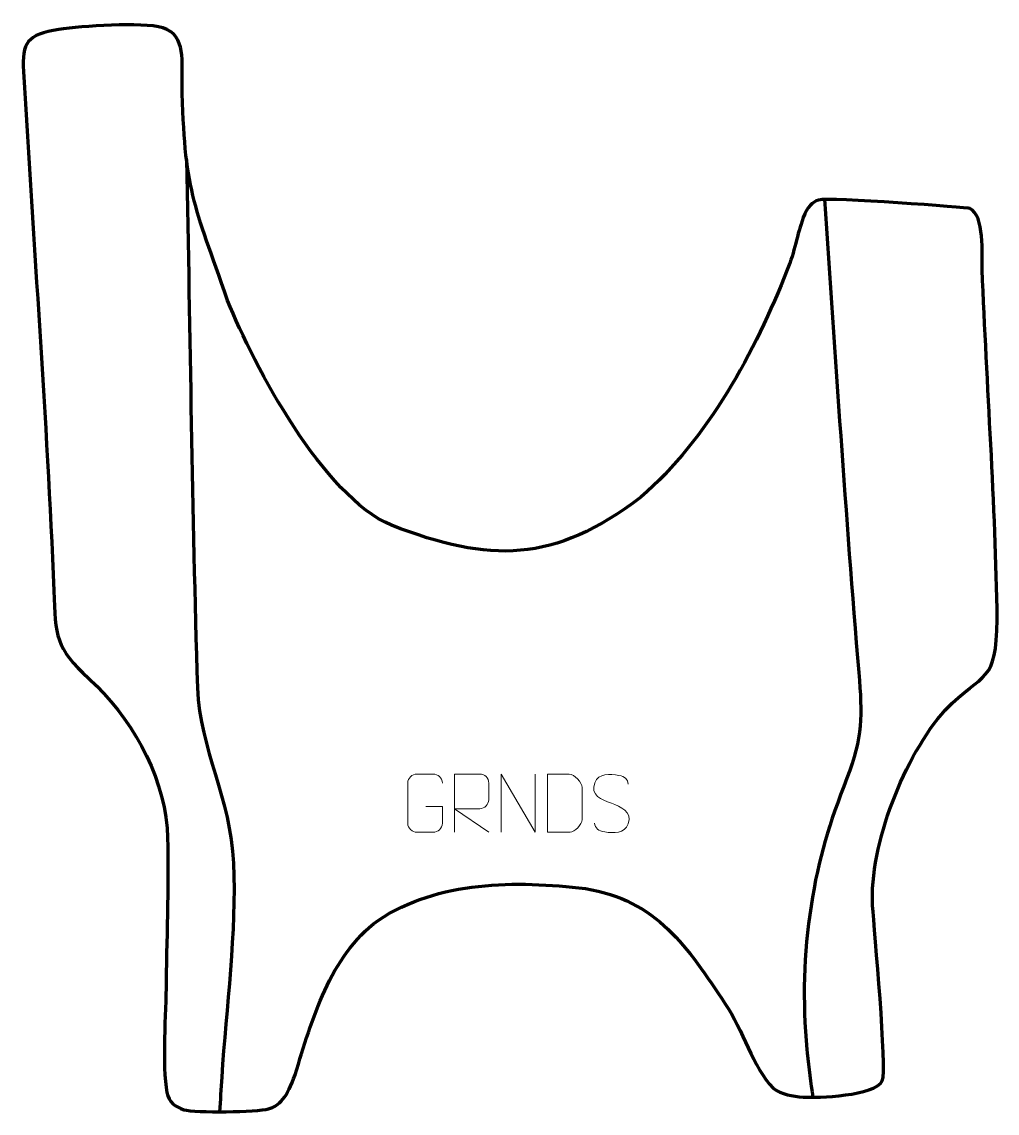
# Model space of a CAD drawing. Header units: millimetres. Extents: x 987 to 1406, y 269 to 738.
import ezdxf

# ---------------------------------------------------------------- set-up
doc = ezdxf.new("R2010")
doc.units = ezdxf.units.MM
doc.header["$MEASUREMENT"] = 0
doc.layers.add('layer 2', color=7, linetype='Continuous')
doc.layers.add('layer 3', color=7, linetype='Continuous')

msp = doc.modelspace()

# ---------------------------------------------------------------- linework, layer by layer
at = {"layer": 'layer 2', "color": 142, "lineweight": 158}
for points, knots in [([(1057.7384, 678.7744), (1059.3167, 603.1768), (1060.0751, 527.5533), (1062.4327, 451.9745), (1062.4327, 451.9745), (1063.5718, 424.9088), (1076.6771, 404.6117), (1077.9318, 376.6403), (1077.9318, 376.6403), (1079.2442, 347.3808), (1074.7604, 314.4316), (1072.8739, 284.8392), (1072.8739, 284.8392), (1072.5575, 279.8745), (1072.2421, 274.9098), (1071.9269, 269.9451)], [0, 0, 0, 0, 0.2, 0.2, 0.2, 0.2, 0.4, 0.4, 0.4, 0.4, 0.6, 0.6, 0.6, 0.6, 1, 1, 1, 1]), ([(1331.6894, 661.7484), (1336.303, 593.8777), (1340.6688, 526.3222), (1346.3824, 458.513), (1346.3824, 458.513), (1347.944, 439.9802), (1348.0561, 430.7307), (1341.2969, 413.1848), (1341.2969, 413.1848), (1333.7282, 393.5371), (1329.1402, 379.2537), (1325.891, 358.2694), (1325.891, 358.2694), (1322.73, 337.8539), (1322.1501, 317.2502), (1324.121, 296.6908), (1324.121, 296.6908), (1324.121, 296.6908), (1324.2664, 295.1744), (1324.2664, 295.1744), (1324.2664, 295.1744), (1324.9219, 288.8061), (1325.7668, 282.4962), (1326.6963, 276.1632)], [0, 0, 0, 0, 0.14285714, 0.14285714, 0.14285714, 0.14285714, 0.28571429, 0.28571429, 0.28571429, 0.28571429, 0.42857143, 0.42857143, 0.42857143, 0.42857143, 0.57142857, 0.57142857, 0.57142857, 0.57142857, 0.71428571, 0.71428571, 0.71428571, 0.71428571, 1, 1, 1, 1])]:
    msp.add_open_spline(points, degree=3, knots=knots, dxfattribs=at)
at = {"layer": 'layer 2', "color": 250, "lineweight": 9}
for points, knots in [([(1160.436, 400.931), (1160.436, 400.931), (1167.6041, 400.931), (1167.6041, 400.931), (1167.6041, 400.931), (1167.6041, 400.931), (1167.6041, 393.7629), (1167.6041, 393.7629), (1167.6041, 393.7629), (1167.4644, 391.4395), (1165.7872, 389.9599), (1163.6394, 389.9491), (1163.6394, 389.9491), (1161.3076, 389.9495), (1158.9756, 389.9495), (1156.6441, 389.9491), (1156.6441, 389.9491), (1154.7192, 389.8437), (1152.747, 391.7282), (1152.7582, 393.7455), (1152.7582, 393.7455), (1152.7586, 399.5156), (1152.7586, 405.2853), (1152.7582, 411.0546), (1152.7582, 411.0546), (1152.7624, 413.1927), (1154.5092, 414.9119), (1156.6615, 414.8985), (1156.6615, 414.8985), (1158.9872, 414.8985), (1161.3133, 414.8985), (1163.6394, 414.8985), (1163.6394, 414.8985), (1165.5861, 414.9339), (1167.5775, 413.4424), (1167.6041, 411.0047)], [0, 0, 0, 0, 0.1, 0.1, 0.1, 0.1, 0.2, 0.2, 0.2, 0.2, 0.3, 0.3, 0.3, 0.3, 0.4, 0.4, 0.4, 0.4, 0.5, 0.5, 0.5, 0.5, 0.6, 0.6, 0.6, 0.6, 0.7, 0.7, 0.7, 0.7, 0.8, 0.8, 0.8, 0.8, 1, 1, 1, 1]), ([(1172.849, 389.9453), (1172.849, 389.9453), (1172.849, 414.8988), (1172.849, 414.8988), (1172.849, 414.8988), (1176.4438, 414.8988), (1180.0393, 414.8988), (1183.6345, 414.8988), (1183.6345, 414.8988), (1185.9598, 414.8611), (1187.5171, 413.3711), (1187.513, 411.0047), (1187.513, 411.0047), (1187.5126, 408.9692), (1187.5126, 405.9098), (1187.513, 403.8738), (1187.513, 403.8738), (1187.5065, 401.9983), (1185.6942, 400.0565), (1183.6847, 400.0374), (1183.6847, 400.0374), (1183.6847, 400.0374), (1172.849, 400.0374), (1172.849, 400.0374), (1172.849, 400.0374), (1172.849, 400.0374), (1187.5037, 389.9453), (1187.5037, 389.9453)], [0, 0, 0, 0, 0.125, 0.125, 0.125, 0.125, 0.25, 0.25, 0.25, 0.25, 0.375, 0.375, 0.375, 0.375, 0.5, 0.5, 0.5, 0.5, 0.625, 0.625, 0.625, 0.625, 0.75, 0.75, 0.75, 0.75, 1, 1, 1, 1]), ([(1192.8537, 389.9453), (1192.8537, 389.9453), (1192.8537, 414.8988), (1192.8537, 414.8988), (1192.8537, 414.8988), (1192.8537, 414.8988), (1207.5085, 389.9453), (1207.5085, 389.9453), (1207.5085, 389.9453), (1207.5085, 389.9453), (1207.5085, 414.8988), (1207.5085, 414.8988)], [0, 0, 0, 0, 0.25, 0.25, 0.25, 0.25, 0.5, 0.5, 0.5, 0.5, 1, 1, 1, 1]), ([(1212.7888, 389.9734), (1215.1206, 389.9738), (1220.0708, 389.9498), (1222.4023, 389.9495), (1222.4023, 389.9495), (1224.3273, 389.8441), (1227.6459, 393.3857), (1227.6347, 395.403), (1227.6347, 395.403), (1227.6343, 401.1731), (1227.6343, 403.3428), (1227.6347, 409.1121), (1227.6347, 409.1121), (1227.6304, 411.2502), (1224.2559, 414.9103), (1222.1035, 414.8968), (1222.1035, 414.8968), (1219.7778, 414.8968), (1215.0535, 414.8968), (1212.7274, 414.8968), (1212.7274, 414.8968), (1212.7278, 409.1499), (1212.7891, 395.7207), (1212.7888, 389.9734)], [0, 0, 0, 0, 0.14285714, 0.14285714, 0.14285714, 0.14285714, 0.28571429, 0.28571429, 0.28571429, 0.28571429, 0.42857143, 0.42857143, 0.42857143, 0.42857143, 0.57142857, 0.57142857, 0.57142857, 0.57142857, 0.71428571, 0.71428571, 0.71428571, 0.71428571, 1, 1, 1, 1]), ([(1240.1811, 402.4221), (1235.9328, 403.8925), (1231.0247, 405.6883), (1233.0298, 411.2086), (1233.0298, 411.2086), (1234.5333, 415.3485), (1239.7469, 414.96), (1243.3505, 414.3589), (1243.3505, 414.3589), (1246.2111, 413.8817), (1247.0758, 412.6685), (1247.3864, 410.5844)], [0, 0, 0, 0, 0.25, 0.25, 0.25, 0.25, 0.5, 0.5, 0.5, 0.5, 1, 1, 1, 1]), ([(1240.1811, 402.422), (1244.1997, 400.7753), (1249.2292, 398.887), (1247.3952, 393.5267), (1247.3952, 393.5267), (1245.9354, 389.2603), (1241.0246, 389.517), (1237.2985, 390.0717), (1237.2985, 390.0717), (1234.5485, 390.4815), (1233.3276, 391.695), (1232.9496, 393.8072)], [0, 0, 0, 0, 0.25, 0.25, 0.25, 0.25, 0.5, 0.5, 0.5, 0.5, 1, 1, 1, 1])]:
    msp.add_open_spline(points, degree=3, knots=knots, dxfattribs=at)
at = {"layer": 'layer 3', "color": 242, "lineweight": 158}
msp.add_open_spline([(1047.5996, 735.2772), (1057.728, 731.9968), (1055.7093, 719.9948), (1055.8545, 711.0967), (1055.8545, 711.0967), (1056.72, 665.9631), (1060.8951, 659.623), (1075.3806, 618.2404), (1075.3806, 618.2404), (1086.9535, 589.5722), (1116.5301, 534.0387), (1145.7237, 521.7158), (1145.7237, 521.7158), (1188.2429, 505.4007), (1215.4161, 505.3221), (1252.7975, 533.801), (1252.7975, 533.801), (1281.8507, 558.7306), (1301.6918, 596.1703), (1315.7117, 631.3168), (1315.7117, 631.3168), (1318.8337, 639.1435), (1319.8972, 646.4473), (1322.5768, 653.7567), (1322.5768, 653.7567), (1324.268, 658.37), (1326.4177, 660.4638), (1329.1302, 661.3017), (1329.1302, 661.3017), (1333.7995, 662.7441), (1393.4559, 657.9663), (1394.0803, 657.6686), (1394.0803, 657.6686), (1400.4976, 654.6082), (1399.1554, 638.0334), (1399.3955, 631.5038), (1399.3955, 631.5038), (1401.3119, 581.6495), (1405.146, 530.973), (1405.8115, 481.2229), (1405.8115, 481.2229), (1405.4335, 453.5868), (1400.4064, 459.3367), (1383.4649, 442.4072), (1383.4649, 442.4072), (1366.1217, 422.8999), (1350.8329, 384.5217), (1352.3028, 358.2932), (1352.3028, 358.2932), (1353.0715, 347.9326), (1358.6904, 287.7805), (1356.4763, 283.1869), (1356.4763, 283.1869), (1353.4, 276.8043), (1328.6913, 275.7725), (1322.444, 276.2681), (1322.444, 276.2681), (1317.9413, 276.6252), (1313.3403, 277.3384), (1309.6022, 280.0134), (1309.6022, 280.0134), (1300.9685, 289.1645), (1296.5535, 305.0763), (1289.0488, 316.3406), (1289.0488, 316.3406), (1272.8981, 340.5588), (1259.5767, 360.8961), (1229.0192, 365.745), (1229.0192, 365.745), (1199.2109, 369.2886), (1165.9755, 369.2878), (1139.9671, 352.1096), (1139.9671, 352.1096), (1119.1252, 336.4186), (1111.6739, 309.6169), (1104.3955, 285.8435), (1104.3955, 285.8435), (1100.8822, 276.0144), (1097.7123, 272.4714), (1092.9545, 271.1827), (1092.9545, 271.1827), (1088.2487, 269.9082), (1061.3727, 269.3431), (1056.6334, 270.8331), (1056.6334, 270.8331), (1053.1041, 271.9426), (1050.0932, 274.0642), (1049.3276, 278.1634), (1049.3276, 278.1634), (1047.1315, 289.9221), (1048.9589, 312.4908), (1049.0243, 325.6064), (1049.0243, 325.6064), (1049.1963, 347.4458), (1050.3129, 370.0628), (1049.4852, 391.8039), (1049.4852, 391.8039), (1047.1941, 416.0536), (1033.5734, 439.6986), (1015.7773, 455.9492), (1015.7773, 455.9492), (1001.4834, 469.0017), (1001.4764, 474.1426), (1000.7708, 493.6328), (1000.7708, 493.6328), (997.7638, 567.8512), (992.018, 642.2785), (987.7537, 716.4923), (987.7537, 716.4923), (987.0401, 728.9115), (989.267, 732.3629), (1002.9449, 734.483), (1002.9449, 734.483), (1012.8584, 736.0196), (1038.3821, 737.812), (1047.5996, 735.2772)], degree=3, knots=[0, 0, 0, 0, 0.03333333, 0.03333333, 0.03333333, 0.03333333, 0.06666667, 0.06666667, 0.06666667, 0.06666667, 0.1, 0.1, 0.1, 0.1, 0.13333333, 0.13333333, 0.13333333, 0.13333333, 0.16666667, 0.16666667, 0.16666667, 0.16666667, 0.2, 0.2, 0.2, 0.2, 0.23333333, 0.23333333, 0.23333333, 0.23333333, 0.26666667, 0.26666667, 0.26666667, 0.26666667, 0.3, 0.3, 0.3, 0.3, 0.33333333, 0.33333333, 0.33333333, 0.33333333, 0.36666667, 0.36666667, 0.36666667, 0.36666667, 0.4, 0.4, 0.4, 0.4, 0.43333333, 0.43333333, 0.43333333, 0.43333333, 0.46666667, 0.46666667, 0.46666667, 0.46666667, 0.5, 0.5, 0.5, 0.5, 0.53333333, 0.53333333, 0.53333333, 0.53333333, 0.56666667, 0.56666667, 0.56666667, 0.56666667, 0.6, 0.6, 0.6, 0.6, 0.63333333, 0.63333333, 0.63333333, 0.63333333, 0.66666667, 0.66666667, 0.66666667, 0.66666667, 0.7, 0.7, 0.7, 0.7, 0.73333333, 0.73333333, 0.73333333, 0.73333333, 0.76666667, 0.76666667, 0.76666667, 0.76666667, 0.8, 0.8, 0.8, 0.8, 0.83333333, 0.83333333, 0.83333333, 0.83333333, 0.86666667, 0.86666667, 0.86666667, 0.86666667, 0.9, 0.9, 0.9, 0.9, 0.93333333, 0.93333333, 0.93333333, 0.93333333, 1, 1, 1, 1], dxfattribs=at)

doc.saveas('drawing.dxf')
